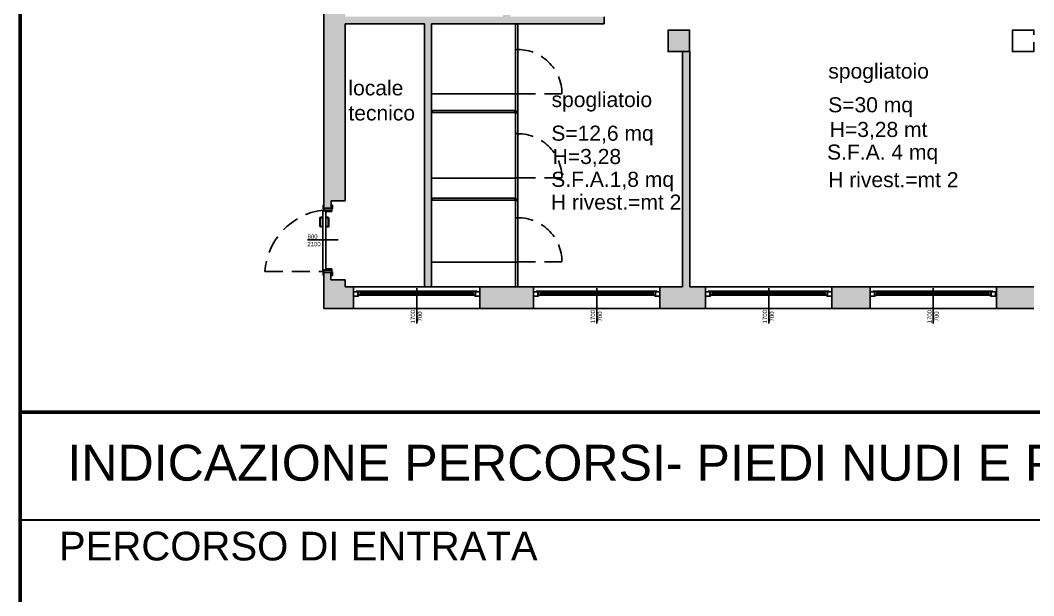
# Model space of a CAD drawing. Header units: millimetres. Extents: x 1769 to 2783, y -1222 to -971.
# Drawn here: x 2693.68 to 2707.81, y -993.95 to -985.93 of the extents above; entities that cross this region are included whole.
import ezdxf

# ---------------------------------------------------------------- set-up
doc = ezdxf.new("R2010")
doc.units = ezdxf.units.MM
doc.linetypes.add('CONTINUA', pattern=[0])
doc.linetypes.add('HIDDEN', pattern=[0.375, 0.25, -0.125])
for name, color, linetype in [('CABINE', 2, 'Continuous'), ('FINESTRE', 1, 'Continuous'), ('muri', 7, 'Continuous'), ('PROSPETTI', 252, 'Continuous'), ('RETINI', 8, 'Continuous'), ('scritte', 240, 'Continuous')]:
    doc.layers.add(name, color=color, linetype=linetype)
doc.styles.add('ARIAL', font='arial.ttf')
doc.styles.add('ROMANS', font='arial.ttf', dxfattribs={"height": 0.15})

msp = doc.modelspace()

# ---------------------------------------------------------------- hatches: boundary and pattern name
at = {"layer": 'RETINI', "linetype": 'HIDDEN', "ltscale": 0.2}
for points in [[(2698.21, -985.981), (2699.313, -985.981), (2699.313, -989.647), (2699.413, -989.647), (2699.413, -985.981), (2701.821, -985.981), (2701.821, -985.881), (2700.51, -985.881), (2700.51, -985.856), (2700.41, -985.856), (2700.41, -985.881), (2698.21, -985.881), (2698.21, -985.611), (2697.91, -985.611), (2697.91, -988.548), (2698.011, -988.548), (2698.011, -988.449), (2698.21, -988.449)], [(2698.325, -989.647), (2698.21, -989.647), (2698.21, -989.548), (2698.009, -989.548), (2698.01, -989.448), (2697.91, -989.448), (2697.91, -989.947), (2698.325, -989.947)]]:
    msp.add_hatch(color=256, dxfattribs=at).paths.add_polyline_path(points)
at = {"layer": 'RETINI', "ltscale": 0.2}
h = msp.add_hatch(color=251, dxfattribs=at)
h.paths.add_polyline_path([(2700.835, -989.647), (2700.085, -989.647), (2700.085, -989.947), (2700.835, -989.947)])
h.paths.add_polyline_path([(2703.233, -989.647), (2703.013, -989.647), (2703.013, -986.367), (2702.913, -986.367), (2702.913, -989.647), (2702.595, -989.647), (2702.595, -989.947), (2703.233, -989.947)])
h.paths.add_polyline_path([(2703.01, -986.067), (2702.71, -986.067), (2702.71, -986.367), (2703.01, -986.367)])
h.paths.add_polyline_path([(2705.527, -989.647), (2704.993, -989.647), (2704.993, -989.947), (2705.527, -989.947)])
h.paths.add_polyline_path([(2707.81, -989.647), (2707.287, -989.647), (2707.287, -989.947), (2707.81, -989.947)])
h.paths.add_polyline_path([(2713.98, -989.647), (2712.463, -989.647), (2712.463, -989.621), (2712.363, -989.621), (2712.363, -989.647), (2712.31, -989.647), (2712.31, -989.947), (2713.98, -989.947)])
h.paths.add_polyline_path([(2717.41, -989.647), (2717.357, -989.647), (2717.357, -989.621), (2717.257, -989.621), (2717.257, -989.647), (2715.74, -989.647), (2715.74, -989.947), (2717.41, -989.947)])
h.paths.add_polyline_path([(2722.433, -989.777), (2722.432, -989.777), (2722.432, -989.717), (2722.433, -989.717), (2722.433, -989.647), (2721.91, -989.647), (2721.91, -989.947), (2722.433, -989.947)])
h.paths.add_polyline_path([(2724.727, -989.647), (2724.193, -989.647), (2724.193, -989.947), (2724.727, -989.947)])
h.paths.add_polyline_path([(2727.125, -989.647), (2726.487, -989.647), (2726.487, -989.947), (2727.125, -989.947)])
h.paths.add_polyline_path([(2729.635, -989.647), (2728.885, -989.647), (2728.885, -989.947), (2729.635, -989.947)])

# ---------------------------------------------------------------- linework, layer by layer
msp.add_line((2693.678, -972.353), (2693.678, -1002.053))
at = {"lineweight": 60, "ltscale": 0.2}
for p, q in [((2693.678, -1002.053), (2693.678, -972.353)), ((2693.678, -991.395), (2735.678, -991.395))]:
    msp.add_line(p, q, dxfattribs=at)
at = {"color": 1, "linetype": 'HIDDEN'}
for p, q in [((2700.613, -986.956), (2701.23, -986.956)), ((2700.613, -988.129), (2701.23, -988.129)), ((2700.613, -989.3), (2701.23, -989.3))]:
    msp.add_line(p, q, dxfattribs=at)
at = {"color": 1, "linetype": 'Continuous'}
for p, q in [((2698.333, -989.717), (2698.325, -989.717)), ((2698.384, -989.717), (2698.325, -989.717)), ((2698.325, -989.777), (2698.325, -989.717)), ((2698.325, -989.777), (2698.395, -989.777)), ((2698.416, -989.708), (2698.361, -989.708)), ((2698.361, -989.708), (2698.361, -989.716)), ((2698.361, -989.716), (2698.388, -989.716)), ((2698.384, -989.762), (2698.384, -989.717)), ((2698.395, -989.762), (2698.384, -989.762)), ((2698.388, -989.716), (2698.388, -989.761)), ((2698.388, -989.761), (2698.434, -989.761)), ((2698.395, -989.777), (2698.395, -989.762)), ((2698.416, -989.747), (2698.416, -989.708)), ((2698.416, -989.708), (2698.42, -989.708)), ((2698.416, -989.711), (2698.416, -989.708)), ((2698.416, -989.72), (2698.416, -989.711)), ((2698.434, -989.72), (2698.416, -989.72)), ((2699.993, -989.724), (2698.416, -989.724)), ((2699.993, -989.734), (2698.416, -989.734)), ((2699.993, -989.744), (2698.416, -989.744)), ((2698.434, -989.747), (2698.416, -989.747)), ((2698.42, -989.708), (2698.434, -989.708)), ((2698.431, -989.72), (2698.421, -989.72)), ((2698.43, -989.708), (2699.975, -989.708)), ((2698.434, -989.708), (2698.434, -989.72)), ((2698.434, -989.761), (2698.434, -989.747)), ((2698.434, -989.761), (2699.975, -989.761)), ((2699.989, -989.708), (2699.975, -989.708)), ((2699.975, -989.708), (2699.975, -989.72)), ((2699.975, -989.72), (2699.993, -989.72)), ((2699.975, -989.747), (2699.993, -989.747)), ((2699.975, -989.761), (2699.975, -989.747)), ((2700.022, -989.761), (2699.975, -989.761)), ((2699.978, -989.72), (2699.988, -989.72)), ((2699.993, -989.708), (2699.989, -989.708)), ((2699.993, -989.708), (2700.048, -989.708)), ((2699.993, -989.747), (2699.993, -989.708)), ((2699.993, -989.711), (2699.993, -989.708)), ((2699.993, -989.72), (2699.993, -989.711)), ((2700.015, -989.762), (2700.026, -989.762)), ((2700.015, -989.777), (2700.015, -989.762)), ((2700.085, -989.777), (2700.015, -989.777)), ((2700.048, -989.716), (2700.022, -989.716)), ((2700.022, -989.716), (2700.022, -989.761)), ((2700.026, -989.717), (2700.085, -989.717)), ((2700.026, -989.762), (2700.026, -989.717)), ((2700.048, -989.708), (2700.048, -989.716)), ((2700.077, -989.717), (2700.085, -989.717)), ((2700.085, -989.777), (2700.085, -989.717)), ((2700.843, -989.717), (2700.835, -989.717)), ((2700.894, -989.717), (2700.835, -989.717)), ((2700.835, -989.777), (2700.835, -989.717)), ((2700.835, -989.777), (2700.905, -989.777)), ((2700.926, -989.708), (2700.871, -989.708)), ((2700.871, -989.708), (2700.871, -989.716)), ((2700.871, -989.716), (2700.898, -989.716)), ((2700.894, -989.762), (2700.894, -989.717)), ((2700.905, -989.762), (2700.894, -989.762)), ((2700.898, -989.716), (2700.898, -989.761)), ((2700.898, -989.761), (2700.944, -989.761)), ((2700.905, -989.777), (2700.905, -989.762)), ((2700.926, -989.747), (2700.926, -989.708)), ((2700.926, -989.708), (2700.93, -989.708)), ((2700.926, -989.711), (2700.926, -989.708)), ((2700.926, -989.72), (2700.926, -989.711)), ((2700.944, -989.72), (2700.926, -989.72)), ((2702.503, -989.724), (2700.926, -989.724)), ((2702.503, -989.734), (2700.926, -989.734)), ((2702.503, -989.744), (2700.926, -989.744)), ((2700.944, -989.747), (2700.926, -989.747)), ((2700.93, -989.708), (2700.944, -989.708)), ((2700.941, -989.72), (2700.931, -989.72)), ((2700.94, -989.708), (2702.485, -989.708)), ((2700.944, -989.708), (2700.944, -989.72)), ((2700.944, -989.761), (2700.944, -989.747)), ((2700.944, -989.761), (2702.485, -989.761)), ((2702.499, -989.708), (2702.485, -989.708)), ((2702.485, -989.708), (2702.485, -989.72)), ((2702.485, -989.72), (2702.503, -989.72)), ((2702.485, -989.747), (2702.503, -989.747)), ((2702.485, -989.761), (2702.485, -989.747)), ((2702.532, -989.761), (2702.485, -989.761)), ((2702.488, -989.72), (2702.498, -989.72)), ((2702.503, -989.708), (2702.499, -989.708)), ((2702.503, -989.708), (2702.558, -989.708)), ((2702.503, -989.747), (2702.503, -989.708)), ((2702.503, -989.711), (2702.503, -989.708)), ((2702.503, -989.72), (2702.503, -989.711)), ((2702.525, -989.762), (2702.536, -989.762)), ((2702.525, -989.777), (2702.525, -989.762)), ((2702.595, -989.777), (2702.525, -989.777)), ((2702.558, -989.716), (2702.532, -989.716)), ((2702.532, -989.716), (2702.532, -989.761)), ((2702.536, -989.717), (2702.595, -989.717)), ((2702.536, -989.762), (2702.536, -989.717)), ((2702.558, -989.708), (2702.558, -989.716)), ((2702.587, -989.717), (2702.595, -989.717)), ((2702.595, -989.777), (2702.595, -989.717)), ((2703.241, -989.717), (2703.233, -989.717)), ((2703.291, -989.717), (2703.233, -989.717)), ((2703.233, -989.777), (2703.233, -989.717)), ((2703.233, -989.777), (2703.303, -989.777)), ((2703.324, -989.708), (2703.269, -989.708)), ((2703.269, -989.708), (2703.269, -989.716)), ((2703.269, -989.716), (2703.295, -989.716)), ((2703.291, -989.762), (2703.291, -989.717)), ((2703.303, -989.762), (2703.291, -989.762)), ((2703.295, -989.716), (2703.295, -989.761)), ((2703.295, -989.761), (2703.342, -989.761)), ((2703.303, -989.777), (2703.303, -989.762)), ((2703.324, -989.747), (2703.324, -989.708)), ((2703.324, -989.708), (2703.328, -989.708)), ((2703.324, -989.711), (2703.324, -989.708)), ((2703.324, -989.72), (2703.324, -989.711)), ((2703.342, -989.72), (2703.324, -989.72)), ((2704.901, -989.724), (2703.324, -989.724)), ((2704.901, -989.734), (2703.324, -989.734)), ((2704.901, -989.744), (2703.324, -989.744)), ((2703.342, -989.747), (2703.324, -989.747)), ((2703.328, -989.708), (2703.342, -989.708)), ((2703.339, -989.72), (2703.329, -989.72)), ((2703.338, -989.708), (2704.883, -989.708)), ((2703.342, -989.708), (2703.342, -989.72)), ((2703.342, -989.761), (2703.342, -989.747)), ((2703.342, -989.761), (2704.883, -989.761)), ((2704.897, -989.708), (2704.883, -989.708)), ((2704.883, -989.708), (2704.883, -989.72)), ((2704.883, -989.72), (2704.901, -989.72)), ((2704.883, -989.747), (2704.901, -989.747)), ((2704.883, -989.761), (2704.883, -989.747)), ((2704.93, -989.761), (2704.883, -989.761)), ((2704.886, -989.72), (2704.896, -989.72)), ((2704.901, -989.708), (2704.897, -989.708)), ((2704.901, -989.708), (2704.956, -989.708)), ((2704.901, -989.747), (2704.901, -989.708)), ((2704.901, -989.711), (2704.901, -989.708)), ((2704.901, -989.72), (2704.901, -989.711)), ((2704.923, -989.762), (2704.934, -989.762)), ((2704.923, -989.777), (2704.923, -989.762)), ((2704.993, -989.777), (2704.923, -989.777)), ((2704.956, -989.716), (2704.93, -989.716)), ((2704.93, -989.716), (2704.93, -989.761)), ((2704.934, -989.717), (2704.993, -989.717)), ((2704.934, -989.762), (2704.934, -989.717)), ((2704.956, -989.708), (2704.956, -989.716)), ((2704.985, -989.717), (2704.992, -989.717)), ((2704.993, -989.777), (2704.993, -989.717)), ((2705.535, -989.717), (2705.527, -989.717)), ((2705.586, -989.717), (2705.527, -989.717)), ((2705.527, -989.777), (2705.527, -989.717)), ((2705.527, -989.777), (2705.597, -989.777)), ((2705.618, -989.708), (2705.563, -989.708)), ((2705.563, -989.708), (2705.563, -989.716)), ((2705.563, -989.716), (2705.59, -989.716)), ((2705.586, -989.762), (2705.586, -989.717)), ((2705.597, -989.762), (2705.586, -989.762)), ((2705.59, -989.716), (2705.59, -989.761)), ((2705.59, -989.761), (2705.637, -989.761)), ((2705.597, -989.777), (2705.597, -989.762)), ((2705.618, -989.747), (2705.618, -989.708)), ((2705.618, -989.708), (2705.622, -989.708)), ((2705.618, -989.711), (2705.618, -989.708)), ((2705.618, -989.72), (2705.618, -989.711)), ((2705.637, -989.72), (2705.618, -989.72)), ((2707.183, -989.724), (2705.618, -989.724)), ((2707.183, -989.734), (2705.618, -989.734)), ((2707.183, -989.744), (2705.618, -989.744)), ((2705.637, -989.747), (2705.618, -989.747)), ((2705.622, -989.708), (2705.637, -989.708)), ((2705.634, -989.72), (2705.623, -989.72)), ((2705.633, -989.708), (2707.165, -989.708)), ((2705.637, -989.708), (2705.637, -989.72)), ((2705.637, -989.761), (2705.637, -989.747)), ((2705.637, -989.761), (2707.165, -989.761)), ((2707.179, -989.708), (2707.165, -989.708)), ((2707.165, -989.708), (2707.165, -989.72)), ((2707.165, -989.72), (2707.183, -989.72)), ((2707.165, -989.747), (2707.183, -989.747)), ((2707.165, -989.761), (2707.165, -989.747)), ((2707.211, -989.761), (2707.165, -989.761)), ((2707.168, -989.72), (2707.178, -989.72)), ((2707.183, -989.708), (2707.179, -989.708)), ((2707.183, -989.708), (2707.238, -989.708)), ((2707.183, -989.747), (2707.183, -989.708)), ((2707.183, -989.711), (2707.183, -989.708)), ((2707.183, -989.72), (2707.183, -989.711)), ((2707.204, -989.762), (2707.215, -989.762)), ((2707.204, -989.777), (2707.204, -989.762)), ((2707.274, -989.777), (2707.204, -989.777)), ((2707.238, -989.716), (2707.211, -989.716)), ((2707.211, -989.716), (2707.211, -989.761)), ((2707.215, -989.717), (2707.274, -989.717)), ((2707.215, -989.762), (2707.215, -989.717)), ((2707.238, -989.708), (2707.238, -989.716)), ((2707.266, -989.717), (2707.274, -989.717)), ((2707.274, -989.777), (2707.274, -989.717))]:
    msp.add_line(p, q, dxfattribs=at)
at = {"lineweight": 35}
msp.add_line((2693.678, -992.895), (2735.678, -992.895), dxfattribs=at)
at = {"color": 1, "linetype": 'HIDDEN'}
msp.add_lwpolyline([(2697.895, -988.578, 0.35753), (2697.089, -989.434), (2697.895, -989.434)], format="xyb", dxfattribs=at)
for centre in [(2700.613, -986.956), (2700.613, -988.129), (2700.613, -989.3)]:
    msp.add_arc(centre, 0.617, 0, 92.7868, dxfattribs=at)
at = {"layer": 'CABINE', "ltscale": 0.2}
for points in [[(2700.613, -986.337), (2700.583, -986.337), (2700.583, -985.982), (2700.613, -985.982)], [(2700.613, -985.987), (2700.583, -985.987), (2700.583, -986.956), (2700.613, -986.956)], [(2700.613, -987.2), (2700.583, -987.2), (2700.583, -986.339), (2700.613, -986.339)], [(2700.572, -987.188), (2699.427, -987.188), (2699.427, -987.218), (2700.572, -987.218)], [(2700.613, -987.203), (2700.583, -987.203), (2700.583, -987.218), (2700.613, -987.218)], [(2700.613, -987.51), (2700.583, -987.51), (2700.583, -987.218), (2700.613, -987.218)], [(2700.613, -987.223), (2700.583, -987.223), (2700.583, -988.129), (2700.613, -988.129)], [(2700.613, -988.423), (2700.583, -988.423), (2700.583, -987.512), (2700.613, -987.512)], [(2700.572, -988.41), (2699.427, -988.41), (2699.427, -988.44), (2700.572, -988.44)], [(2700.613, -988.425), (2700.583, -988.425), (2700.583, -988.44), (2700.613, -988.44)], [(2700.613, -988.445), (2700.583, -988.445), (2700.583, -989.302), (2700.613, -989.302)], [(2700.613, -989.304), (2700.583, -989.304), (2700.583, -989.647), (2700.613, -989.647)]]:
    msp.add_lwpolyline(points, close=True, dxfattribs=at)
at = {"layer": 'FINESTRE', "color": 1}
for p, q in [((2699.413, -986.958), (2700.583, -986.958)), ((2699.413, -988.131), (2700.583, -988.131)), ((2697.9, -988.508), (2697.9, -988.558)), ((2697.9, -988.508), (2697.91, -988.508)), ((2698.033, -988.508), (2698.011, -988.508)), ((2698.02, -988.508), (2698.02, -988.598)), ((2698.033, -988.508), (2698.033, -988.558)), ((2697.895, -988.666), (2697.89, -988.666)), ((2697.89, -988.693), (2697.89, -988.666)), ((2697.895, -989.418), (2697.895, -988.578)), ((2697.9, -988.558), (2697.91, -988.558)), ((2697.91, -988.548), (2697.91, -988.588)), ((2698.02, -988.579), (2697.91, -988.579)), ((2697.91, -988.588), (2697.94, -988.588)), ((2697.94, -988.588), (2697.91, -988.588)), ((2697.94, -988.588), (2697.94, -989.408)), ((2697.94, -988.588), (2697.94, -988.598)), ((2698.02, -988.598), (2697.94, -988.598)), ((2697.94, -988.666), (2697.945, -988.666)), ((2697.945, -988.693), (2697.945, -988.666)), ((2698.033, -988.558), (2698.02, -988.558)), ((2697.855, -988.794), (2697.855, -988.694)), ((2697.865, -988.794), (2697.865, -988.694)), ((2697.89, -988.674), (2697.875, -988.674)), ((2697.89, -988.684), (2697.875, -988.684)), ((2697.895, -988.693), (2697.89, -988.693)), ((2697.94, -988.693), (2697.945, -988.693)), ((2697.945, -988.674), (2697.96, -988.674)), ((2697.945, -988.684), (2697.96, -988.684)), ((2697.97, -988.795), (2697.97, -988.695)), ((2697.98, -988.795), (2697.98, -988.695)), ((2698.111, -988.992), (2697.683, -988.992)), ((2699.413, -989.304), (2700.583, -989.304)), ((2697.895, -989.418), (2697.91, -989.418)), ((2697.9, -989.488), (2697.9, -989.438)), ((2697.9, -989.438), (2697.91, -989.438)), ((2697.9, -989.488), (2697.91, -989.488)), ((2697.94, -989.408), (2697.91, -989.408)), ((2697.91, -989.408), (2697.94, -989.408)), ((2697.91, -989.408), (2697.91, -989.418)), ((2697.91, -989.448), (2697.91, -989.408)), ((2698.02, -989.418), (2697.91, -989.417)), ((2697.94, -989.408), (2697.94, -989.398)), ((2698.02, -989.398), (2697.94, -989.398)), ((2698.03, -989.488), (2698.01, -989.488)), ((2698.02, -989.488), (2698.02, -989.398)), ((2698.03, -989.438), (2698.02, -989.438)), ((2698.03, -989.488), (2698.03, -989.438)), ((2698.325, -989.647), (2700.085, -989.647)), ((2700.835, -989.647), (2702.595, -989.647)), ((2703.233, -989.647), (2704.993, -989.647)), ((2707.287, -989.647), (2705.527, -989.647)), ((2699.205, -989.664), (2699.205, -990.159)), ((2701.715, -989.664), (2701.715, -990.159)), ((2704.113, -989.664), (2704.113, -990.159)), ((2706.407, -989.664), (2706.407, -990.159)), ((2700.085, -989.947), (2698.325, -989.947)), ((2702.595, -989.947), (2700.835, -989.947)), ((2703.233, -989.947), (2704.993, -989.947)), ((2707.287, -989.947), (2705.527, -989.947))]:
    msp.add_line(p, q, dxfattribs=at)
msp.add_circle((2697.902, -989.427), 0.0075, dxfattribs=at)
for centre, radius, start, end in [((2697.875, -988.694), 0.02, 89.9896, 179.9896), ((2697.875, -988.794), 0.02, 179.9896, 269.9896), ((2697.875, -988.694), 0.01, 89.9896, 179.9896), ((2697.875, -988.794), 0.01, 179.9896, 269.9896), ((2697.874, -988.809), 0.00502, 274.9573, 85.022), ((2697.96, -988.809), 0.00502, 94.9573, 265.022), ((2697.96, -988.695), 0.02, 359.9896, 89.9896), ((2697.96, -988.695), 0.01, 359.9896, 89.9896), ((2697.96, -988.795), 0.01, 269.9896, 359.9896), ((2697.96, -988.795), 0.02, 269.9896, 359.9896)]:
    msp.add_arc(centre, radius, start, end, dxfattribs=at)
at = {"layer": 'muri', "color": 3}
for p, q in [((2697.91, -985.611), (2697.91, -988.548)), ((2699.313, -985.981), (2698.21, -985.981)), ((2698.21, -985.981), (2698.21, -988.449)), ((2699.313, -985.981), (2699.313, -989.647)), ((2701.821, -985.981), (2699.413, -985.981)), ((2699.413, -985.981), (2699.413, -989.647)), ((2701.821, -985.881), (2701.821, -985.981)), ((2702.913, -986.367), (2702.913, -989.647)), ((2698.21, -988.449), (2698.011, -988.449)), ((2698.011, -988.449), (2698.011, -988.548)), ((2698.008, -988.548), (2697.91, -988.548)), ((2698.011, -988.548), (2697.91, -988.548)), ((2697.91, -989.448), (2697.91, -989.947)), ((2698.01, -989.448), (2697.91, -989.448)), ((2698.01, -989.448), (2698.009, -989.548)), ((2698.009, -989.548), (2698.21, -989.548)), ((2698.21, -989.548), (2698.21, -989.647)), ((2698.21, -989.647), (2698.325, -989.647)), ((2698.325, -989.647), (2698.325, -989.947)), ((2700.085, -989.647), (2700.835, -989.647)), ((2700.085, -989.647), (2700.085, -989.947)), ((2700.835, -989.647), (2700.835, -989.947)), ((2702.595, -989.647), (2702.913, -989.647)), ((2702.595, -989.647), (2702.595, -989.947)), ((2703.013, -989.647), (2703.233, -989.647)), ((2703.233, -989.647), (2703.233, -989.947)), ((2704.993, -989.647), (2704.993, -989.947)), ((2704.993, -989.647), (2705.527, -989.647)), ((2705.527, -989.647), (2705.527, -989.947)), ((2707.287, -989.647), (2707.287, -989.947)), ((2707.287, -989.647), (2707.81, -989.647)), ((2697.91, -989.947), (2698.325, -989.947)), ((2700.085, -989.947), (2700.835, -989.947)), ((2702.595, -989.947), (2703.233, -989.947)), ((2704.993, -989.947), (2705.527, -989.947)), ((2707.287, -989.947), (2707.81, -989.947))]:
    msp.add_line(p, q, dxfattribs=at)
at = {"layer": 'muri', "color": 6}
msp.add_line((2699.313, -989.647), (2699.413, -989.647), dxfattribs=at)
at = {"layer": 'muri', "color": 3, "linetype": 'ByBlock', "lineweight": 0, "ltscale": 0.2}
msp.add_line((2699.313, -989.647), (2699.413, -989.647), dxfattribs=at)
at = {"layer": 'muri', "color": 3}
for points in [[(2703.013, -989.647), (2703.013, -986.367), (2702.71, -986.367), (2702.71, -986.067), (2703.01, -986.067), (2703.01, -986.367)], [(2707.81, -986.136), (2707.81, -986.067), (2707.51, -986.067), (2707.51, -986.367), (2707.81, -986.367), (2707.81, -986.237)]]:
    msp.add_lwpolyline(points, dxfattribs=at)
at = {"layer": 'PROSPETTI'}
for p in [(2697.895, -988.578), (2697.91, -988.588)]:
    msp.add_line(p, (2697.91, -988.578), dxfattribs=at)

# ---------------------------------------------------------------- texts
at = {"layer": 'FINESTRE', "color": 1, "style": 'ROMANS'}
for s, rotation, p in [('800', 0.0587, (2697.683, -988.976)), ('2100', 0.0587, (2697.68, -989.081)), ('1700', 90, (2699.182, -990.156)), ('700', 90, (2699.28, -990.13)), ('1700', 90, (2701.692, -990.156)), ('700', 90, (2701.79, -990.13)), ('1700', 90, (2704.09, -990.156)), ('700', 90, (2704.187, -990.13)), ('1700', 90, (2706.384, -990.156)), ('700', 90, (2706.482, -990.13))]:
    msp.add_text(s, height=0.06, rotation=rotation, dxfattribs=at).set_placement(p)
at = {"layer": 'scritte', "color": 6, "linetype": 'CONTINUA', "char_height": 0.21, "attachment_point": 1, "style": 'ARIAL'}
for s, insert, width in [('{\\fArial|b0|i0|c238|p34;spogliatoio}', (2704.944, -986.534), 1.32195), ('{\\fArial|b0|i0|c238|p34;loc}ale\\P{\\fArial|b0|i0|c238|p34;tecnico}', (2698.253, -986.768), 1.32195), ('{\\fArial|b0|i0|c238|p34;spogliatoio}', (2701.085, -986.931), 1.32195), ('{\\fArial|b0|i0|c238|p34;S=}30{\\fArial|b0|i0|c238|p34; mq}', (2704.942, -987.004), 1.64085), ('{\\fArial|b0|i0|c238|p34;S=1}2,6{\\fArial|b0|i0|c238|p34; mq}', (2701.082, -987.4), 1.64085), ('{\\fArial|b0|i0|c238|p34;H=3,28} mt', (2704.964, -987.348), 1.67105), ('{\\fArial|b0|i0|c238|p34;S.F.A. }4 {\\fArial|b0|i0|c238|p34;mq}', (2704.927, -987.663), 1.67105), ('H=3,28', (2701.101, -987.725), 1.32195), ('{\\fArial|b0|i0|c238|p34;S.F.A.1,8 mq}', (2701.081, -988.043), 2.23974), ('{\\fArial|b0|i0|c238|p34;H rivest}.{\\fArial|b0|i0|c238|p34;=mt 2}', (2704.942, -988.048), 3.18988), ('{\\fArial|b0|i0|c238|p34;H rivest}.{\\fArial|b0|i0|c238|p34;=mt 2}', (2701.077, -988.361), 3.18988)]:
    msp.add_mtext(s, dxfattribs=dict(at, insert=insert, width=width))
at = {"layer": 'scritte', "color": 240, "insert": (2694.336, -991.849), "char_height": 0.5, "width": 44.23376, "attachment_point": 1, "style": 'ARIAL'}
msp.add_mtext('{\\fArial|b0|i0|c238|p34;INDICAZIONE PERCORSI- PIEDI NUDI }E {\\fArial|b0|i0|c238|p34;PIEDI CALZATI }', dxfattribs=at)
at = {"layer": 'scritte', "color": 7, "insert": (2694.217, -993.061), "char_height": 0.4, "width": 8.96362, "attachment_point": 1, "style": 'ARIAL'}
msp.add_mtext('{\\fArial|b0|i0|c238|p34;PERCORSO DI ENTRATA}', dxfattribs=at)

doc.saveas('drawing.dxf')
